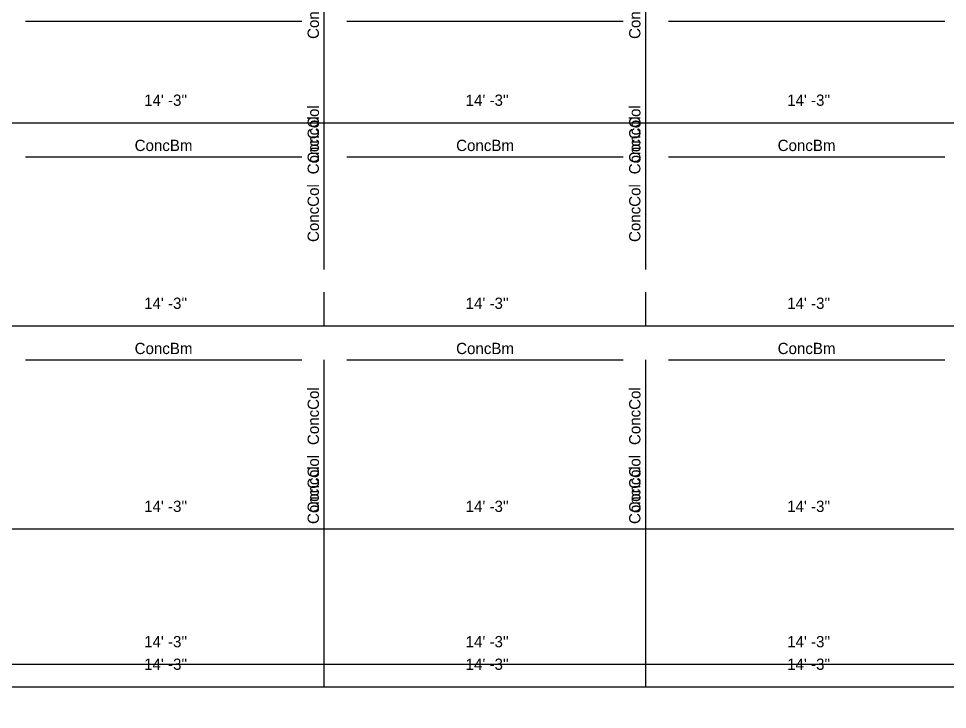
# Model space of a CAD drawing. Extents: x -38 to 2998, y -195 to 11529.
# Drawn here: x 1095.3 to 1589.4, y -186 to 181.5 of the extents above; entities that cross this region are included whole.
import ezdxf
from ezdxf.enums import TextEntityAlignment as Align

# ---------------------------------------------------------------- set-up
doc = ezdxf.new("R2010")
doc.units = 0
doc.header["$MEASUREMENT"] = 0
doc.layers.get('0').update_dxf_attribs({"linetype": 'CONTINUOUS'})
for name, color, linetype in [('CENTERLINES', 7, 'CONTINUOUS'), ('DIMENSIONS', 4, 'CONTINUOUS'), ('TEXT', 5, 'CONTINUOUS')]:
    doc.layers.add(name, color=color, linetype=linetype)
doc.dimstyles.get("Standard").update_dxf_attribs({"dimtxt": 0.18, "dimasz": 0.18, "dimexe": 0.18, "dimexo": 0.0625, "dimgap": 0.09, "dimtad": 0, "dimtih": 1, "dimtoh": 1, "dimdec": 4, "dimzin": 0, "dimtxsty": 'STANDARD', "dimcen": 0.09, "dimazin": 3, "dimtfac": 1, "dimtdec": 4, "dimtofl": 0, "dimtmove": 0, "dimatfit": 3, "dimtolj": 1, "dimtzin": 0})

# ---------------------------------------------------------------- blocks, each defined once
blk = doc.blocks.new('*D7570')
at = {"color": 1, "linetype": 'BYBLOCK'}
for points in [[(1091.73, -169.23), (1090.67, -170.29), (1083.25, -177.71), (1082.19, -178.77)], [(1262.73, -169.23), (1261.67, -170.29), (1254.25, -177.71), (1253.19, -178.77)]]:
    blk.add_solid(points, dxfattribs=at)
at = {"layer": 'DIMENSIONS', "color": 9, "linetype": 'BYBLOCK'}
for p, q in [((1086.96, -174), (1086.96, -156)), ((1257.96, -174), (1257.96, -156))]:
    blk.add_line(p, q, dxfattribs=at)
at = {"layer": 'DIMENSIONS', "color": 0, "linetype": 'BYBLOCK'}
blk.add_line((1086.96, -174), (1257.96, -174), dxfattribs=at)
at = {"layer": 'DIMENSIONS', "color": 0, "linetype": 'BYBLOCK', "insert": (1172.46, -162), "char_height": 6, "attachment_point": 5}
blk.add_mtext("\\A1; 14' -3''", dxfattribs=at)
blk = doc.blocks.new('*D7571')
at = {"color": 1, "linetype": 'BYBLOCK'}
for points in [[(1262.73, -169.23), (1261.67, -170.29), (1254.25, -177.71), (1253.19, -178.77)], [(1433.73, -169.23), (1432.67, -170.29), (1425.25, -177.71), (1424.19, -178.77)]]:
    blk.add_solid(points, dxfattribs=at)
at = {"layer": 'DIMENSIONS', "color": 9, "linetype": 'BYBLOCK'}
for p, q in [((1257.96, -174), (1257.96, -156)), ((1428.96, -174), (1428.96, -156))]:
    blk.add_line(p, q, dxfattribs=at)
at = {"layer": 'DIMENSIONS', "color": 0, "linetype": 'BYBLOCK'}
blk.add_line((1257.96, -174), (1428.96, -174), dxfattribs=at)
at = {"layer": 'DIMENSIONS', "color": 0, "linetype": 'BYBLOCK', "insert": (1343.46, -162), "char_height": 6, "attachment_point": 5}
blk.add_mtext("\\A1; 14' -3''", dxfattribs=at)
blk = doc.blocks.new('*D7572')
at = {"color": 1, "linetype": 'BYBLOCK'}
for points in [[(1433.73, -169.23), (1432.67, -170.29), (1425.25, -177.71), (1424.19, -178.77)], [(1604.73, -169.23), (1603.67, -170.29), (1596.25, -177.71), (1595.19, -178.77)]]:
    blk.add_solid(points, dxfattribs=at)
at = {"layer": 'DIMENSIONS', "color": 9, "linetype": 'BYBLOCK'}
for p, q in [((1428.96, -174), (1428.96, -156)), ((1599.96, -174), (1599.96, -156))]:
    blk.add_line(p, q, dxfattribs=at)
at = {"layer": 'DIMENSIONS', "color": 0, "linetype": 'BYBLOCK'}
blk.add_line((1428.96, -174), (1599.96, -174), dxfattribs=at)
at = {"layer": 'DIMENSIONS', "color": 0, "linetype": 'BYBLOCK', "insert": (1514.46, -162), "char_height": 6, "attachment_point": 5}
blk.add_mtext("\\A1; 14' -3''", dxfattribs=at)
blk = doc.blocks.new('*D7591')
at = {"color": 1, "linetype": 'BYBLOCK'}
for points in [[(1091.73, 22.77), (1090.67, 21.71), (1083.25, 14.29), (1082.19, 13.23)], [(1262.73, 22.77), (1261.67, 21.71), (1254.25, 14.29), (1253.19, 13.23)]]:
    blk.add_solid(points, dxfattribs=at)
at = {"layer": 'DIMENSIONS', "color": 9, "linetype": 'BYBLOCK'}
for p, q in [((1086.96, 18), (1086.96, 36)), ((1257.96, 18), (1257.96, 36))]:
    blk.add_line(p, q, dxfattribs=at)
at = {"layer": 'DIMENSIONS', "color": 0, "linetype": 'BYBLOCK'}
blk.add_line((1086.96, 18), (1257.96, 18), dxfattribs=at)
at = {"layer": 'DIMENSIONS', "color": 0, "linetype": 'BYBLOCK', "insert": (1172.46, 30), "char_height": 6, "attachment_point": 5}
blk.add_mtext("\\A1; 14' -3''", dxfattribs=at)
blk = doc.blocks.new('*D7592')
at = {"color": 1, "linetype": 'BYBLOCK'}
for points in [[(1262.73, 22.77), (1261.67, 21.71), (1254.25, 14.29), (1253.19, 13.23)], [(1433.73, 22.77), (1432.67, 21.71), (1425.25, 14.29), (1424.19, 13.23)]]:
    blk.add_solid(points, dxfattribs=at)
at = {"layer": 'DIMENSIONS', "color": 9, "linetype": 'BYBLOCK'}
for p, q in [((1257.96, 18), (1257.96, 36)), ((1428.96, 18), (1428.96, 36))]:
    blk.add_line(p, q, dxfattribs=at)
at = {"layer": 'DIMENSIONS', "color": 0, "linetype": 'BYBLOCK'}
blk.add_line((1257.96, 18), (1428.96, 18), dxfattribs=at)
at = {"layer": 'DIMENSIONS', "color": 0, "linetype": 'BYBLOCK', "insert": (1343.46, 30), "char_height": 6, "attachment_point": 5}
blk.add_mtext("\\A1; 14' -3''", dxfattribs=at)
blk = doc.blocks.new('*D7593')
at = {"color": 1, "linetype": 'BYBLOCK'}
for points in [[(1433.73, 22.77), (1432.67, 21.71), (1425.25, 14.29), (1424.19, 13.23)], [(1604.73, 22.77), (1603.67, 21.71), (1596.25, 14.29), (1595.19, 13.23)]]:
    blk.add_solid(points, dxfattribs=at)
at = {"layer": 'DIMENSIONS', "color": 9, "linetype": 'BYBLOCK'}
for p, q in [((1428.96, 18), (1428.96, 36)), ((1599.96, 18), (1599.96, 36))]:
    blk.add_line(p, q, dxfattribs=at)
at = {"layer": 'DIMENSIONS', "color": 0, "linetype": 'BYBLOCK'}
blk.add_line((1428.96, 18), (1599.96, 18), dxfattribs=at)
at = {"layer": 'DIMENSIONS', "color": 0, "linetype": 'BYBLOCK', "insert": (1514.46, 30), "char_height": 6, "attachment_point": 5}
blk.add_mtext("\\A1; 14' -3''", dxfattribs=at)
blk = doc.blocks.new('*D8040')
at = {"color": 1, "linetype": 'BYBLOCK'}
for points in [[(1091.73, -157.23), (1090.67, -158.29), (1083.25, -165.71), (1082.19, -166.77)], [(1262.73, -157.23), (1261.67, -158.29), (1254.25, -165.71), (1253.19, -166.77)]]:
    blk.add_solid(points, dxfattribs=at)
at = {"layer": 'DIMENSIONS', "color": 9, "linetype": 'BYBLOCK'}
for p, q in [((1086.96, -162), (1086.96, -144)), ((1257.96, -162), (1257.96, -144))]:
    blk.add_line(p, q, dxfattribs=at)
at = {"layer": 'DIMENSIONS', "color": 0, "linetype": 'BYBLOCK'}
blk.add_line((1086.96, -162), (1257.96, -162), dxfattribs=at)
at = {"layer": 'DIMENSIONS', "color": 0, "linetype": 'BYBLOCK', "insert": (1172.46, -150), "char_height": 6, "attachment_point": 5}
blk.add_mtext("\\A1; 14' -3''", dxfattribs=at)
blk = doc.blocks.new('*D8041')
at = {"color": 1, "linetype": 'BYBLOCK'}
for points in [[(1262.73, -157.23), (1261.67, -158.29), (1254.25, -165.71), (1253.19, -166.77)], [(1433.73, -157.23), (1432.67, -158.29), (1425.25, -165.71), (1424.19, -166.77)]]:
    blk.add_solid(points, dxfattribs=at)
at = {"layer": 'DIMENSIONS', "color": 9, "linetype": 'BYBLOCK'}
for p, q in [((1257.96, -162), (1257.96, -144)), ((1428.96, -162), (1428.96, -144))]:
    blk.add_line(p, q, dxfattribs=at)
at = {"layer": 'DIMENSIONS', "color": 0, "linetype": 'BYBLOCK'}
blk.add_line((1257.96, -162), (1428.96, -162), dxfattribs=at)
at = {"layer": 'DIMENSIONS', "color": 0, "linetype": 'BYBLOCK', "insert": (1343.46, -150), "char_height": 6, "attachment_point": 5}
blk.add_mtext("\\A1; 14' -3''", dxfattribs=at)
blk = doc.blocks.new('*D8042')
at = {"color": 1, "linetype": 'BYBLOCK'}
for points in [[(1433.73, -157.23), (1432.67, -158.29), (1425.25, -165.71), (1424.19, -166.77)], [(1604.73, -157.23), (1603.67, -158.29), (1596.25, -165.71), (1595.19, -166.77)]]:
    blk.add_solid(points, dxfattribs=at)
at = {"layer": 'DIMENSIONS', "color": 9, "linetype": 'BYBLOCK'}
for p, q in [((1428.96, -162), (1428.96, -144)), ((1599.96, -162), (1599.96, -144))]:
    blk.add_line(p, q, dxfattribs=at)
at = {"layer": 'DIMENSIONS', "color": 0, "linetype": 'BYBLOCK'}
blk.add_line((1428.96, -162), (1599.96, -162), dxfattribs=at)
at = {"layer": 'DIMENSIONS', "color": 0, "linetype": 'BYBLOCK', "insert": (1514.46, -150), "char_height": 6, "attachment_point": 5}
blk.add_mtext("\\A1; 14' -3''", dxfattribs=at)
blk = doc.blocks.new('*D8061')
at = {"color": 1, "linetype": 'BYBLOCK'}
for points in [[(1091.73, 22.77), (1090.67, 21.71), (1083.25, 14.29), (1082.19, 13.23)], [(1262.73, 22.77), (1261.67, 21.71), (1254.25, 14.29), (1253.19, 13.23)]]:
    blk.add_solid(points, dxfattribs=at)
at = {"layer": 'DIMENSIONS', "color": 9, "linetype": 'BYBLOCK'}
for p, q in [((1086.96, 18), (1086.96, 36)), ((1257.96, 18), (1257.96, 36))]:
    blk.add_line(p, q, dxfattribs=at)
at = {"layer": 'DIMENSIONS', "color": 0, "linetype": 'BYBLOCK'}
blk.add_line((1086.96, 18), (1257.96, 18), dxfattribs=at)
at = {"layer": 'DIMENSIONS', "color": 0, "linetype": 'BYBLOCK', "insert": (1172.46, 30), "char_height": 6, "attachment_point": 5}
blk.add_mtext("\\A1; 14' -3''", dxfattribs=at)
blk = doc.blocks.new('*D8062')
at = {"color": 1, "linetype": 'BYBLOCK'}
for points in [[(1262.73, 22.77), (1261.67, 21.71), (1254.25, 14.29), (1253.19, 13.23)], [(1433.73, 22.77), (1432.67, 21.71), (1425.25, 14.29), (1424.19, 13.23)]]:
    blk.add_solid(points, dxfattribs=at)
at = {"layer": 'DIMENSIONS', "color": 9, "linetype": 'BYBLOCK'}
for p, q in [((1257.96, 18), (1257.96, 36)), ((1428.96, 18), (1428.96, 36))]:
    blk.add_line(p, q, dxfattribs=at)
at = {"layer": 'DIMENSIONS', "color": 0, "linetype": 'BYBLOCK'}
blk.add_line((1257.96, 18), (1428.96, 18), dxfattribs=at)
at = {"layer": 'DIMENSIONS', "color": 0, "linetype": 'BYBLOCK', "insert": (1343.46, 30), "char_height": 6, "attachment_point": 5}
blk.add_mtext("\\A1; 14' -3''", dxfattribs=at)
blk = doc.blocks.new('*D8063')
at = {"color": 1, "linetype": 'BYBLOCK'}
for points in [[(1433.73, 22.77), (1432.67, 21.71), (1425.25, 14.29), (1424.19, 13.23)], [(1604.73, 22.77), (1603.67, 21.71), (1596.25, 14.29), (1595.19, 13.23)]]:
    blk.add_solid(points, dxfattribs=at)
at = {"layer": 'DIMENSIONS', "color": 9, "linetype": 'BYBLOCK'}
for p, q in [((1428.96, 18), (1428.96, 36)), ((1599.96, 18), (1599.96, 36))]:
    blk.add_line(p, q, dxfattribs=at)
at = {"layer": 'DIMENSIONS', "color": 0, "linetype": 'BYBLOCK'}
blk.add_line((1428.96, 18), (1599.96, 18), dxfattribs=at)
at = {"layer": 'DIMENSIONS', "color": 0, "linetype": 'BYBLOCK', "insert": (1514.46, 30), "char_height": 6, "attachment_point": 5}
blk.add_mtext("\\A1; 14' -3''", dxfattribs=at)
blk = doc.blocks.new('*D8510')
at = {"color": 1, "linetype": 'BYBLOCK'}
for points in [[(1091.73, -157.23), (1090.67, -158.29), (1083.25, -165.71), (1082.19, -166.77)], [(1262.73, -157.23), (1261.67, -158.29), (1254.25, -165.71), (1253.19, -166.77)]]:
    blk.add_solid(points, dxfattribs=at)
at = {"layer": 'DIMENSIONS', "color": 9, "linetype": 'BYBLOCK'}
for p, q in [((1086.96, -162), (1086.96, -144)), ((1257.96, -162), (1257.96, -144))]:
    blk.add_line(p, q, dxfattribs=at)
at = {"layer": 'DIMENSIONS', "color": 0, "linetype": 'BYBLOCK'}
blk.add_line((1086.96, -162), (1257.96, -162), dxfattribs=at)
at = {"layer": 'DIMENSIONS', "color": 0, "linetype": 'BYBLOCK', "insert": (1172.46, -150), "char_height": 6, "attachment_point": 5}
blk.add_mtext("\\A1; 14' -3''", dxfattribs=at)
blk = doc.blocks.new('*D8511')
at = {"color": 1, "linetype": 'BYBLOCK'}
for points in [[(1262.73, -157.23), (1261.67, -158.29), (1254.25, -165.71), (1253.19, -166.77)], [(1433.73, -157.23), (1432.67, -158.29), (1425.25, -165.71), (1424.19, -166.77)]]:
    blk.add_solid(points, dxfattribs=at)
at = {"layer": 'DIMENSIONS', "color": 9, "linetype": 'BYBLOCK'}
for p, q in [((1257.96, -162), (1257.96, -144)), ((1428.96, -162), (1428.96, -144))]:
    blk.add_line(p, q, dxfattribs=at)
at = {"layer": 'DIMENSIONS', "color": 0, "linetype": 'BYBLOCK'}
blk.add_line((1257.96, -162), (1428.96, -162), dxfattribs=at)
at = {"layer": 'DIMENSIONS', "color": 0, "linetype": 'BYBLOCK', "insert": (1343.46, -150), "char_height": 6, "attachment_point": 5}
blk.add_mtext("\\A1; 14' -3''", dxfattribs=at)
blk = doc.blocks.new('*D8512')
at = {"color": 1, "linetype": 'BYBLOCK'}
for points in [[(1433.73, -157.23), (1432.67, -158.29), (1425.25, -165.71), (1424.19, -166.77)], [(1604.73, -157.23), (1603.67, -158.29), (1596.25, -165.71), (1595.19, -166.77)]]:
    blk.add_solid(points, dxfattribs=at)
at = {"layer": 'DIMENSIONS', "color": 9, "linetype": 'BYBLOCK'}
for p, q in [((1428.96, -162), (1428.96, -144)), ((1599.96, -162), (1599.96, -144))]:
    blk.add_line(p, q, dxfattribs=at)
at = {"layer": 'DIMENSIONS', "color": 0, "linetype": 'BYBLOCK'}
blk.add_line((1428.96, -162), (1599.96, -162), dxfattribs=at)
at = {"layer": 'DIMENSIONS', "color": 0, "linetype": 'BYBLOCK', "insert": (1514.46, -150), "char_height": 6, "attachment_point": 5}
blk.add_mtext("\\A1; 14' -3''", dxfattribs=at)
blk = doc.blocks.new('*D8531')
at = {"color": 1, "linetype": 'BYBLOCK'}
for points in [[(1091.73, 22.77), (1090.67, 21.71), (1083.25, 14.29), (1082.19, 13.23)], [(1262.73, 22.77), (1261.67, 21.71), (1254.25, 14.29), (1253.19, 13.23)]]:
    blk.add_solid(points, dxfattribs=at)
at = {"layer": 'DIMENSIONS', "color": 9, "linetype": 'BYBLOCK'}
for p, q in [((1086.96, 18), (1086.96, 36)), ((1257.96, 18), (1257.96, 36))]:
    blk.add_line(p, q, dxfattribs=at)
at = {"layer": 'DIMENSIONS', "color": 0, "linetype": 'BYBLOCK'}
blk.add_line((1086.96, 18), (1257.96, 18), dxfattribs=at)
at = {"layer": 'DIMENSIONS', "color": 0, "linetype": 'BYBLOCK', "insert": (1172.46, 30), "char_height": 6, "attachment_point": 5}
blk.add_mtext("\\A1; 14' -3''", dxfattribs=at)
blk = doc.blocks.new('*D8532')
at = {"color": 1, "linetype": 'BYBLOCK'}
for points in [[(1262.73, 22.77), (1261.67, 21.71), (1254.25, 14.29), (1253.19, 13.23)], [(1433.73, 22.77), (1432.67, 21.71), (1425.25, 14.29), (1424.19, 13.23)]]:
    blk.add_solid(points, dxfattribs=at)
at = {"layer": 'DIMENSIONS', "color": 9, "linetype": 'BYBLOCK'}
for p, q in [((1257.96, 18), (1257.96, 36)), ((1428.96, 18), (1428.96, 36))]:
    blk.add_line(p, q, dxfattribs=at)
at = {"layer": 'DIMENSIONS', "color": 0, "linetype": 'BYBLOCK'}
blk.add_line((1257.96, 18), (1428.96, 18), dxfattribs=at)
at = {"layer": 'DIMENSIONS', "color": 0, "linetype": 'BYBLOCK', "insert": (1343.46, 30), "char_height": 6, "attachment_point": 5}
blk.add_mtext("\\A1; 14' -3''", dxfattribs=at)
blk = doc.blocks.new('*D8533')
at = {"color": 1, "linetype": 'BYBLOCK'}
for points in [[(1433.73, 22.77), (1432.67, 21.71), (1425.25, 14.29), (1424.19, 13.23)], [(1604.73, 22.77), (1603.67, 21.71), (1596.25, 14.29), (1595.19, 13.23)]]:
    blk.add_solid(points, dxfattribs=at)
at = {"layer": 'DIMENSIONS', "color": 9, "linetype": 'BYBLOCK'}
for p, q in [((1428.96, 18), (1428.96, 36)), ((1599.96, 18), (1599.96, 36))]:
    blk.add_line(p, q, dxfattribs=at)
at = {"layer": 'DIMENSIONS', "color": 0, "linetype": 'BYBLOCK'}
blk.add_line((1428.96, 18), (1599.96, 18), dxfattribs=at)
at = {"layer": 'DIMENSIONS', "color": 0, "linetype": 'BYBLOCK', "insert": (1514.46, 30), "char_height": 6, "attachment_point": 5}
blk.add_mtext("\\A1; 14' -3''", dxfattribs=at)
blk = doc.blocks.new('*D8980')
at = {"color": 1, "linetype": 'BYBLOCK'}
for points in [[(1091.73, -157.23), (1090.67, -158.29), (1083.25, -165.71), (1082.19, -166.77)], [(1262.73, -157.23), (1261.67, -158.29), (1254.25, -165.71), (1253.19, -166.77)]]:
    blk.add_solid(points, dxfattribs=at)
at = {"layer": 'DIMENSIONS', "color": 9, "linetype": 'BYBLOCK'}
for p, q in [((1086.96, -162), (1086.96, -144)), ((1257.96, -162), (1257.96, -144))]:
    blk.add_line(p, q, dxfattribs=at)
at = {"layer": 'DIMENSIONS', "color": 0, "linetype": 'BYBLOCK'}
blk.add_line((1086.96, -162), (1257.96, -162), dxfattribs=at)
at = {"layer": 'DIMENSIONS', "color": 0, "linetype": 'BYBLOCK', "insert": (1172.46, -150), "char_height": 6, "attachment_point": 5}
blk.add_mtext("\\A1; 14' -3''", dxfattribs=at)
blk = doc.blocks.new('*D8981')
at = {"color": 1, "linetype": 'BYBLOCK'}
for points in [[(1262.73, -157.23), (1261.67, -158.29), (1254.25, -165.71), (1253.19, -166.77)], [(1433.73, -157.23), (1432.67, -158.29), (1425.25, -165.71), (1424.19, -166.77)]]:
    blk.add_solid(points, dxfattribs=at)
at = {"layer": 'DIMENSIONS', "color": 9, "linetype": 'BYBLOCK'}
for p, q in [((1257.96, -162), (1257.96, -144)), ((1428.96, -162), (1428.96, -144))]:
    blk.add_line(p, q, dxfattribs=at)
at = {"layer": 'DIMENSIONS', "color": 0, "linetype": 'BYBLOCK'}
blk.add_line((1257.96, -162), (1428.96, -162), dxfattribs=at)
at = {"layer": 'DIMENSIONS', "color": 0, "linetype": 'BYBLOCK', "insert": (1343.46, -150), "char_height": 6, "attachment_point": 5}
blk.add_mtext("\\A1; 14' -3''", dxfattribs=at)
blk = doc.blocks.new('*D8982')
at = {"color": 1, "linetype": 'BYBLOCK'}
for points in [[(1433.73, -157.23), (1432.67, -158.29), (1425.25, -165.71), (1424.19, -166.77)], [(1604.73, -157.23), (1603.67, -158.29), (1596.25, -165.71), (1595.19, -166.77)]]:
    blk.add_solid(points, dxfattribs=at)
at = {"layer": 'DIMENSIONS', "color": 9, "linetype": 'BYBLOCK'}
for p, q in [((1428.96, -162), (1428.96, -144)), ((1599.96, -162), (1599.96, -144))]:
    blk.add_line(p, q, dxfattribs=at)
at = {"layer": 'DIMENSIONS', "color": 0, "linetype": 'BYBLOCK'}
blk.add_line((1428.96, -162), (1599.96, -162), dxfattribs=at)
at = {"layer": 'DIMENSIONS', "color": 0, "linetype": 'BYBLOCK', "insert": (1514.46, -150), "char_height": 6, "attachment_point": 5}
blk.add_mtext("\\A1; 14' -3''", dxfattribs=at)
blk = doc.blocks.new('*D9001')
at = {"color": 1, "linetype": 'BYBLOCK'}
for points in [[(1091.73, 22.77), (1090.67, 21.71), (1083.25, 14.29), (1082.19, 13.23)], [(1262.73, 22.77), (1261.67, 21.71), (1254.25, 14.29), (1253.19, 13.23)]]:
    blk.add_solid(points, dxfattribs=at)
at = {"layer": 'DIMENSIONS', "color": 9, "linetype": 'BYBLOCK'}
for p, q in [((1086.96, 18), (1086.96, 36)), ((1257.96, 18), (1257.96, 36))]:
    blk.add_line(p, q, dxfattribs=at)
at = {"layer": 'DIMENSIONS', "color": 0, "linetype": 'BYBLOCK'}
blk.add_line((1086.96, 18), (1257.96, 18), dxfattribs=at)
at = {"layer": 'DIMENSIONS', "color": 0, "linetype": 'BYBLOCK', "insert": (1172.46, 30), "char_height": 6, "attachment_point": 5}
blk.add_mtext("\\A1; 14' -3''", dxfattribs=at)
blk = doc.blocks.new('*D9002')
at = {"color": 1, "linetype": 'BYBLOCK'}
for points in [[(1262.73, 22.77), (1261.67, 21.71), (1254.25, 14.29), (1253.19, 13.23)], [(1433.73, 22.77), (1432.67, 21.71), (1425.25, 14.29), (1424.19, 13.23)]]:
    blk.add_solid(points, dxfattribs=at)
at = {"layer": 'DIMENSIONS', "color": 9, "linetype": 'BYBLOCK'}
for p, q in [((1257.96, 18), (1257.96, 36)), ((1428.96, 18), (1428.96, 36))]:
    blk.add_line(p, q, dxfattribs=at)
at = {"layer": 'DIMENSIONS', "color": 0, "linetype": 'BYBLOCK'}
blk.add_line((1257.96, 18), (1428.96, 18), dxfattribs=at)
at = {"layer": 'DIMENSIONS', "color": 0, "linetype": 'BYBLOCK', "insert": (1343.46, 30), "char_height": 6, "attachment_point": 5}
blk.add_mtext("\\A1; 14' -3''", dxfattribs=at)
blk = doc.blocks.new('*D9003')
at = {"color": 1, "linetype": 'BYBLOCK'}
for points in [[(1433.73, 22.77), (1432.67, 21.71), (1425.25, 14.29), (1424.19, 13.23)], [(1604.73, 22.77), (1603.67, 21.71), (1596.25, 14.29), (1595.19, 13.23)]]:
    blk.add_solid(points, dxfattribs=at)
at = {"layer": 'DIMENSIONS', "color": 9, "linetype": 'BYBLOCK'}
for p, q in [((1428.96, 18), (1428.96, 36)), ((1599.96, 18), (1599.96, 36))]:
    blk.add_line(p, q, dxfattribs=at)
at = {"layer": 'DIMENSIONS', "color": 0, "linetype": 'BYBLOCK'}
blk.add_line((1428.96, 18), (1599.96, 18), dxfattribs=at)
at = {"layer": 'DIMENSIONS', "color": 0, "linetype": 'BYBLOCK', "insert": (1514.46, 30), "char_height": 6, "attachment_point": 5}
blk.add_mtext("\\A1; 14' -3''", dxfattribs=at)
blk = doc.blocks.new('*D9450')
at = {"color": 1, "linetype": 'BYBLOCK'}
for points in [[(1091.73, -85.23), (1090.67, -86.29), (1083.25, -93.71), (1082.19, -94.77)], [(1262.73, -85.23), (1261.67, -86.29), (1254.25, -93.71), (1253.19, -94.77)]]:
    blk.add_solid(points, dxfattribs=at)
at = {"layer": 'DIMENSIONS', "color": 9, "linetype": 'BYBLOCK'}
for p, q in [((1086.96, -90), (1086.96, -72)), ((1257.96, -90), (1257.96, -72))]:
    blk.add_line(p, q, dxfattribs=at)
at = {"layer": 'DIMENSIONS', "color": 0, "linetype": 'BYBLOCK'}
blk.add_line((1086.96, -90), (1257.96, -90), dxfattribs=at)
at = {"layer": 'DIMENSIONS', "color": 0, "linetype": 'BYBLOCK', "insert": (1172.46, -78), "char_height": 6, "attachment_point": 5}
blk.add_mtext("\\A1; 14' -3''", dxfattribs=at)
blk = doc.blocks.new('*D9451')
at = {"color": 1, "linetype": 'BYBLOCK'}
for points in [[(1262.73, -85.23), (1261.67, -86.29), (1254.25, -93.71), (1253.19, -94.77)], [(1433.73, -85.23), (1432.67, -86.29), (1425.25, -93.71), (1424.19, -94.77)]]:
    blk.add_solid(points, dxfattribs=at)
at = {"layer": 'DIMENSIONS', "color": 9, "linetype": 'BYBLOCK'}
for p, q in [((1257.96, -90), (1257.96, -72)), ((1428.96, -90), (1428.96, -72))]:
    blk.add_line(p, q, dxfattribs=at)
at = {"layer": 'DIMENSIONS', "color": 0, "linetype": 'BYBLOCK'}
blk.add_line((1257.96, -90), (1428.96, -90), dxfattribs=at)
at = {"layer": 'DIMENSIONS', "color": 0, "linetype": 'BYBLOCK', "insert": (1343.46, -78), "char_height": 6, "attachment_point": 5}
blk.add_mtext("\\A1; 14' -3''", dxfattribs=at)
blk = doc.blocks.new('*D9452')
at = {"color": 1, "linetype": 'BYBLOCK'}
for points in [[(1433.73, -85.23), (1432.67, -86.29), (1425.25, -93.71), (1424.19, -94.77)], [(1604.73, -85.23), (1603.67, -86.29), (1596.25, -93.71), (1595.19, -94.77)]]:
    blk.add_solid(points, dxfattribs=at)
at = {"layer": 'DIMENSIONS', "color": 9, "linetype": 'BYBLOCK'}
for p, q in [((1428.96, -90), (1428.96, -72)), ((1599.96, -90), (1599.96, -72))]:
    blk.add_line(p, q, dxfattribs=at)
at = {"layer": 'DIMENSIONS', "color": 0, "linetype": 'BYBLOCK'}
blk.add_line((1428.96, -90), (1599.96, -90), dxfattribs=at)
at = {"layer": 'DIMENSIONS', "color": 0, "linetype": 'BYBLOCK', "insert": (1514.46, -78), "char_height": 6, "attachment_point": 5}
blk.add_mtext("\\A1; 14' -3''", dxfattribs=at)
blk = doc.blocks.new('*D9471')
at = {"color": 1, "linetype": 'BYBLOCK'}
for points in [[(1091.73, 22.77), (1090.67, 21.71), (1083.25, 14.29), (1082.19, 13.23)], [(1262.73, 22.77), (1261.67, 21.71), (1254.25, 14.29), (1253.19, 13.23)]]:
    blk.add_solid(points, dxfattribs=at)
at = {"layer": 'DIMENSIONS', "color": 9, "linetype": 'BYBLOCK'}
for p, q in [((1086.96, 18), (1086.96, 36)), ((1257.96, 18), (1257.96, 36))]:
    blk.add_line(p, q, dxfattribs=at)
at = {"layer": 'DIMENSIONS', "color": 0, "linetype": 'BYBLOCK'}
blk.add_line((1086.96, 18), (1257.96, 18), dxfattribs=at)
at = {"layer": 'DIMENSIONS', "color": 0, "linetype": 'BYBLOCK', "insert": (1172.46, 30), "char_height": 6, "attachment_point": 5}
blk.add_mtext("\\A1; 14' -3''", dxfattribs=at)
blk = doc.blocks.new('*D9472')
at = {"color": 1, "linetype": 'BYBLOCK'}
for points in [[(1262.73, 22.77), (1261.67, 21.71), (1254.25, 14.29), (1253.19, 13.23)], [(1433.73, 22.77), (1432.67, 21.71), (1425.25, 14.29), (1424.19, 13.23)]]:
    blk.add_solid(points, dxfattribs=at)
at = {"layer": 'DIMENSIONS', "color": 9, "linetype": 'BYBLOCK'}
for p, q in [((1257.96, 18), (1257.96, 36)), ((1428.96, 18), (1428.96, 36))]:
    blk.add_line(p, q, dxfattribs=at)
at = {"layer": 'DIMENSIONS', "color": 0, "linetype": 'BYBLOCK'}
blk.add_line((1257.96, 18), (1428.96, 18), dxfattribs=at)
at = {"layer": 'DIMENSIONS', "color": 0, "linetype": 'BYBLOCK', "insert": (1343.46, 30), "char_height": 6, "attachment_point": 5}
blk.add_mtext("\\A1; 14' -3''", dxfattribs=at)
blk = doc.blocks.new('*D9473')
at = {"color": 1, "linetype": 'BYBLOCK'}
for points in [[(1433.73, 22.77), (1432.67, 21.71), (1425.25, 14.29), (1424.19, 13.23)], [(1604.73, 22.77), (1603.67, 21.71), (1596.25, 14.29), (1595.19, 13.23)]]:
    blk.add_solid(points, dxfattribs=at)
at = {"layer": 'DIMENSIONS', "color": 9, "linetype": 'BYBLOCK'}
for p, q in [((1428.96, 18), (1428.96, 36)), ((1599.96, 18), (1599.96, 36))]:
    blk.add_line(p, q, dxfattribs=at)
at = {"layer": 'DIMENSIONS', "color": 0, "linetype": 'BYBLOCK'}
blk.add_line((1428.96, 18), (1599.96, 18), dxfattribs=at)
at = {"layer": 'DIMENSIONS', "color": 0, "linetype": 'BYBLOCK', "insert": (1514.46, 30), "char_height": 6, "attachment_point": 5}
blk.add_mtext("\\A1; 14' -3''", dxfattribs=at)
blk = doc.blocks.new('*D9492')
at = {"color": 1, "linetype": 'BYBLOCK'}
for points in [[(1091.73, 130.77), (1090.67, 129.71), (1083.25, 122.29), (1082.19, 121.23)], [(1262.73, 130.77), (1261.67, 129.71), (1254.25, 122.29), (1253.19, 121.23)]]:
    blk.add_solid(points, dxfattribs=at)
at = {"layer": 'DIMENSIONS', "color": 9, "linetype": 'BYBLOCK'}
for p, q in [((1086.96, 126), (1086.96, 144)), ((1257.96, 126), (1257.96, 144))]:
    blk.add_line(p, q, dxfattribs=at)
at = {"layer": 'DIMENSIONS', "color": 0, "linetype": 'BYBLOCK'}
blk.add_line((1086.96, 126), (1257.96, 126), dxfattribs=at)
at = {"layer": 'DIMENSIONS', "color": 0, "linetype": 'BYBLOCK', "insert": (1172.46, 138), "char_height": 6, "attachment_point": 5}
blk.add_mtext("\\A1; 14' -3''", dxfattribs=at)
blk = doc.blocks.new('*D9493')
at = {"color": 1, "linetype": 'BYBLOCK'}
for points in [[(1262.73, 130.77), (1261.67, 129.71), (1254.25, 122.29), (1253.19, 121.23)], [(1433.73, 130.77), (1432.67, 129.71), (1425.25, 122.29), (1424.19, 121.23)]]:
    blk.add_solid(points, dxfattribs=at)
at = {"layer": 'DIMENSIONS', "color": 9, "linetype": 'BYBLOCK'}
for p, q in [((1257.96, 126), (1257.96, 144)), ((1428.96, 126), (1428.96, 144))]:
    blk.add_line(p, q, dxfattribs=at)
at = {"layer": 'DIMENSIONS', "color": 0, "linetype": 'BYBLOCK'}
blk.add_line((1257.96, 126), (1428.96, 126), dxfattribs=at)
at = {"layer": 'DIMENSIONS', "color": 0, "linetype": 'BYBLOCK', "insert": (1343.46, 138), "char_height": 6, "attachment_point": 5}
blk.add_mtext("\\A1; 14' -3''", dxfattribs=at)
blk = doc.blocks.new('*D9494')
at = {"color": 1, "linetype": 'BYBLOCK'}
for points in [[(1433.73, 130.77), (1432.67, 129.71), (1425.25, 122.29), (1424.19, 121.23)], [(1604.73, 130.77), (1603.67, 129.71), (1596.25, 122.29), (1595.19, 121.23)]]:
    blk.add_solid(points, dxfattribs=at)
at = {"layer": 'DIMENSIONS', "color": 9, "linetype": 'BYBLOCK'}
for p, q in [((1428.96, 126), (1428.96, 144)), ((1599.96, 126), (1599.96, 144))]:
    blk.add_line(p, q, dxfattribs=at)
at = {"layer": 'DIMENSIONS', "color": 0, "linetype": 'BYBLOCK'}
blk.add_line((1428.96, 126), (1599.96, 126), dxfattribs=at)
at = {"layer": 'DIMENSIONS', "color": 0, "linetype": 'BYBLOCK', "insert": (1514.46, 138), "char_height": 6, "attachment_point": 5}
blk.add_mtext("\\A1; 14' -3''", dxfattribs=at)

msp = doc.modelspace()

# ---------------------------------------------------------------- linework, layer by layer
at = {"layer": 'CENTERLINES', "color": 0, "linetype": 'CONTINUOUS'}
for p, q in [((1257.96, 156), (1257.96, 216)), ((1428.96, 156), (1428.96, 216)), ((1257.96, 48), (1257.96, 192)), ((1428.96, 48), (1428.96, 192)), ((1098.96, 180), (1245.96, 180)), ((1098.96, 180), (1245.96, 180)), ((1098.96, 180), (1245.96, 180)), ((1257.96, 48), (1257.96, 180)), ((1257.96, 48), (1257.96, 180)), ((1257.96, 48), (1257.96, 180)), ((1269.96, 180), (1416.96, 180)), ((1269.96, 180), (1416.96, 180)), ((1269.96, 180), (1416.96, 180)), ((1428.96, 48), (1428.96, 180)), ((1428.96, 48), (1428.96, 180)), ((1428.96, 48), (1428.96, 180)), ((1440.96, 180), (1587.96, 180)), ((1440.96, 180), (1587.96, 180)), ((1440.96, 180), (1587.96, 180)), ((1098.96, 108), (1245.96, 108)), ((1257.96, 48), (1257.96, 108)), ((1269.96, 108), (1416.96, 108)), ((1428.96, 48), (1428.96, 108)), ((1440.96, 108), (1587.96, 108)), ((1098.96, 0), (1245.96, 0)), ((1098.96, 0), (1245.96, 0)), ((1098.96, 0), (1245.96, 0)), ((1098.96, 0), (1245.96, 0)), ((1098.96, 0), (1245.96, 0)), ((1257.96, -144), (1257.96, 0)), ((1257.96, -132), (1257.96, 0)), ((1257.96, -132), (1257.96, 0)), ((1257.96, -132), (1257.96, 0)), ((1257.96, -60), (1257.96, 0)), ((1269.96, 0), (1416.96, 0)), ((1269.96, 0), (1416.96, 0)), ((1269.96, 0), (1416.96, 0)), ((1269.96, 0), (1416.96, 0)), ((1269.96, 0), (1416.96, 0)), ((1428.96, -144), (1428.96, 0)), ((1428.96, -132), (1428.96, 0)), ((1428.96, -132), (1428.96, 0)), ((1428.96, -132), (1428.96, 0)), ((1428.96, -60), (1428.96, 0)), ((1440.96, 0), (1587.96, 0)), ((1440.96, 0), (1587.96, 0)), ((1440.96, 0), (1587.96, 0)), ((1440.96, 0), (1587.96, 0)), ((1440.96, 0), (1587.96, 0))]:
    msp.add_line(p, q, dxfattribs=at)

# ---------------------------------------------------------------- texts
at = {"layer": 'TEXT', "color": 0}
for p in [(1251.96, 186), (1422.96, 186), (1251.96, 120), (1422.96, 120), (1251.96, 114), (1251.96, 114), (1251.96, 114), (1422.96, 114), (1422.96, 114), (1422.96, 114), (1251.96, 78), (1422.96, 78), (1251.96, -30), (1422.96, -30), (1251.96, -66), (1251.96, -66), (1251.96, -66), (1422.96, -66), (1422.96, -66), (1422.96, -66), (1251.96, -72), (1422.96, -72)]:
    msp.add_text('ConcCol', height=6, rotation=90, dxfattribs=at).set_placement(p, align=Align.MIDDLE)
for p in [(1172.46, 114), (1343.46, 114), (1514.46, 114), (1172.46, 6), (1172.46, 6), (1172.46, 6), (1172.46, 6), (1172.46, 6), (1343.46, 6), (1343.46, 6), (1343.46, 6), (1343.46, 6), (1343.46, 6), (1514.46, 6), (1514.46, 6), (1514.46, 6), (1514.46, 6), (1514.46, 6)]:
    msp.add_text('ConcBm', height=6, dxfattribs=at).set_placement(p, align=Align.MIDDLE)

# ---------------------------------------------------------------- dimensions: what is measured, and where the dimension line sits
at = {"layer": 'DIMENSIONS'}
for base, p1, p2, picture, middle in [((1257.96, 126), (1086.96, 114), (1257.96, 114), '*D9492', (1172.46, 114)), ((1428.96, 126), (1257.96, 114), (1428.96, 114), '*D9493', (1343.46, 114)), ((1599.96, 126), (1428.96, 114), (1599.96, 114), '*D9494', (1514.46, 114)), ((1257.96, 18), (1086.96, 6), (1257.96, 6), '*D7591', (1172.46, 6)), ((1257.96, 18), (1086.96, 6), (1257.96, 6), '*D8061', (1172.46, 6)), ((1257.96, 18), (1086.96, 6), (1257.96, 6), '*D8531', (1172.46, 6)), ((1257.96, 18), (1086.96, 6), (1257.96, 6), '*D9001', (1172.46, 6)), ((1257.96, 18), (1086.96, 6), (1257.96, 6), '*D9471', (1172.46, 6)), ((1428.96, 18), (1257.96, 6), (1428.96, 6), '*D7592', (1343.46, 6)), ((1428.96, 18), (1257.96, 6), (1428.96, 6), '*D8062', (1343.46, 6)), ((1428.96, 18), (1257.96, 6), (1428.96, 6), '*D8532', (1343.46, 6)), ((1428.96, 18), (1257.96, 6), (1428.96, 6), '*D9002', (1343.46, 6)), ((1428.96, 18), (1257.96, 6), (1428.96, 6), '*D9472', (1343.46, 6)), ((1599.96, 18), (1428.96, 6), (1599.96, 6), '*D7593', (1514.46, 6)), ((1599.96, 18), (1428.96, 6), (1599.96, 6), '*D8063', (1514.46, 6)), ((1599.96, 18), (1428.96, 6), (1599.96, 6), '*D8533', (1514.46, 6)), ((1599.96, 18), (1428.96, 6), (1599.96, 6), '*D9003', (1514.46, 6)), ((1599.96, 18), (1428.96, 6), (1599.96, 6), '*D9473', (1514.46, 6)), ((1257.96, -90), (1086.96, -102), (1257.96, -102), '*D9450', (1172.46, -102)), ((1428.96, -90), (1257.96, -102), (1428.96, -102), '*D9451', (1343.46, -102)), ((1599.96, -90), (1428.96, -102), (1599.96, -102), '*D9452', (1514.46, -102)), ((1257.96, -162), (1086.96, -174), (1257.96, -174), '*D8040', (1172.46, -174)), ((1257.96, -162), (1086.96, -174), (1257.96, -174), '*D8510', (1172.46, -174)), ((1257.96, -162), (1086.96, -174), (1257.96, -174), '*D8980', (1172.46, -174)), ((1428.96, -162), (1257.96, -174), (1428.96, -174), '*D8041', (1343.46, -174)), ((1428.96, -162), (1257.96, -174), (1428.96, -174), '*D8511', (1343.46, -174)), ((1428.96, -162), (1257.96, -174), (1428.96, -174), '*D8981', (1343.46, -174)), ((1599.96, -162), (1428.96, -174), (1599.96, -174), '*D8042', (1514.46, -174)), ((1599.96, -162), (1428.96, -174), (1599.96, -174), '*D8512', (1514.46, -174)), ((1599.96, -162), (1428.96, -174), (1599.96, -174), '*D8982', (1514.46, -174)), ((1257.96, -174), (1086.96, -186), (1257.96, -186), '*D7570', (1172.46, -186)), ((1428.96, -174), (1257.96, -186), (1428.96, -186), '*D7571', (1343.46, -186)), ((1599.96, -174), (1428.96, -186), (1599.96, -186), '*D7572', (1514.46, -186))]:
    dim = msp.add_linear_dim(base=base, p1=p1, p2=p2, dimstyle='STANDARD', dxfattribs=at)
    dim.commit()
    dim.dimension.update_dxf_attribs({"geometry": picture, "text_midpoint": middle})

doc.saveas('drawing.dxf')
